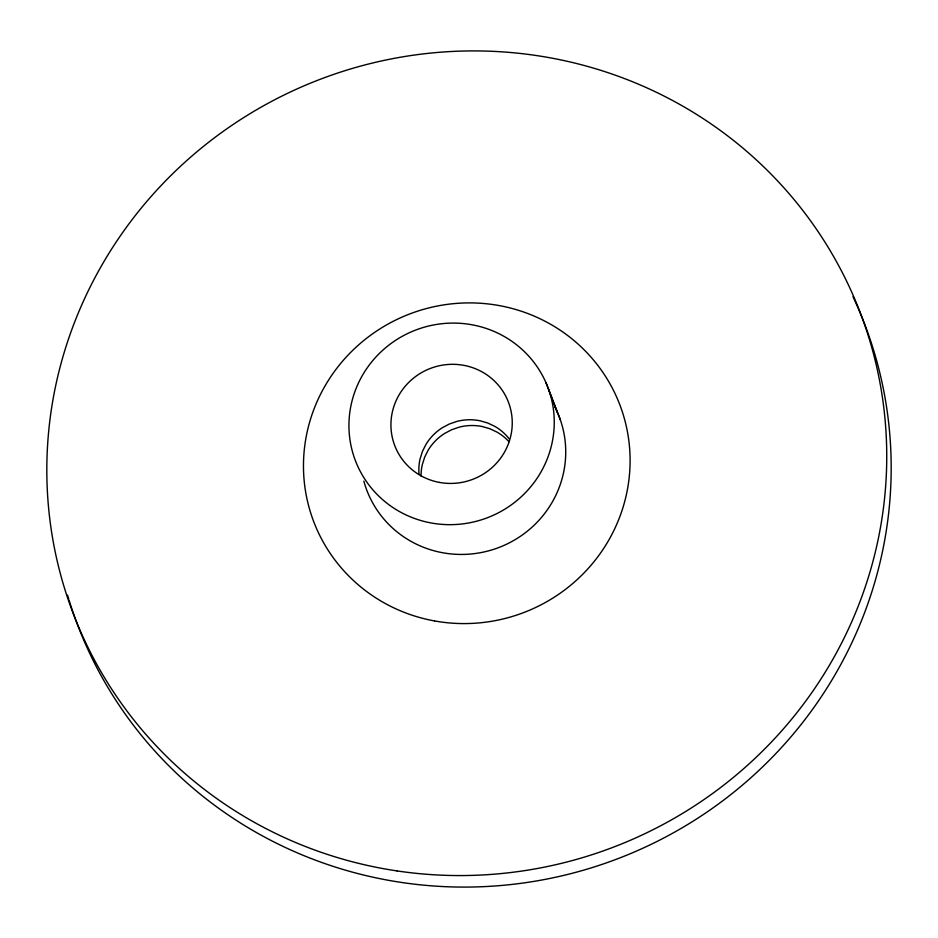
<?xml version="1.0" encoding="UTF-8"?>
<svg xmlns="http://www.w3.org/2000/svg" width="938" height="938" viewBox="0 0 938 938"><rect width="100%" height="100%" fill="white"/><g stroke="black" fill="none" stroke-linecap="round" stroke-linejoin="round"><path stroke-width="1.41" d="M548.871 390.091A102.981 100.46 -21.1 0 1 431.351 523.005A102.981 100.46 -21.1 0 1 374.555 358.527A102.981 100.46 -21.1 0 1 548.871 390.091L560.349 419.861M545.998 382.751L557.477 412.509M419.04 474.218A50.324 49.093 -21.1 0 1 420.095 458.823L422.452 451.413L425.946 444.436A50.324 49.093 -21.1 0 1 442.326 427.728L449.302 424.035L456.759 421.443A50.324 49.093 -21.1 0 1 480.174 420.81L487.69 422.991L494.736 426.309A50.324 49.093 -21.1 0 1 509.252 438.961M852.982 296.725A421.291 410.985 -21.1 0 1 619.854 857.918A421.291 410.985 -21.1 0 1 69.236 600.683M68.814 599.312A421.291 410.985 -21.1 0 1 67.583 595.184M554.639 406.576A102.981 100.46 -21.1 0 1 499.661 547.206A102.981 100.46 -21.1 0 1 363.85 481.135M421.068 476.117A50.324 49.093 -21.1 0 1 422.323 464.591L424.668 457.181L428.162 450.193A50.324 49.093 -21.1 0 1 444.542 433.497L451.518 429.792L458.975 427.212A50.324 49.093 -21.1 0 1 482.402 426.567L489.906 428.76L496.964 432.078A50.324 49.093 -21.1 0 1 509.006 441.751M439.629 482.449A60.853 59.364 -21.1 0 0 509.076 403.915A60.853 59.364 -21.1 0 0 406.06 385.26A60.853 59.364 -21.1 0 0 439.629 482.449M396.938 870.91A421.291 410.985 -21.1 0 0 860.334 312.917A421.291 410.985 -21.1 0 0 143.057 205.891A421.291 410.985 -21.1 0 0 396.938 870.91M434.575 620.944A163.833 159.823 -21.1 0 0 621.542 409.496A163.833 159.823 -21.1 0 0 344.223 359.277A163.833 159.823 -21.1 0 0 434.575 620.944"/></g></svg>
